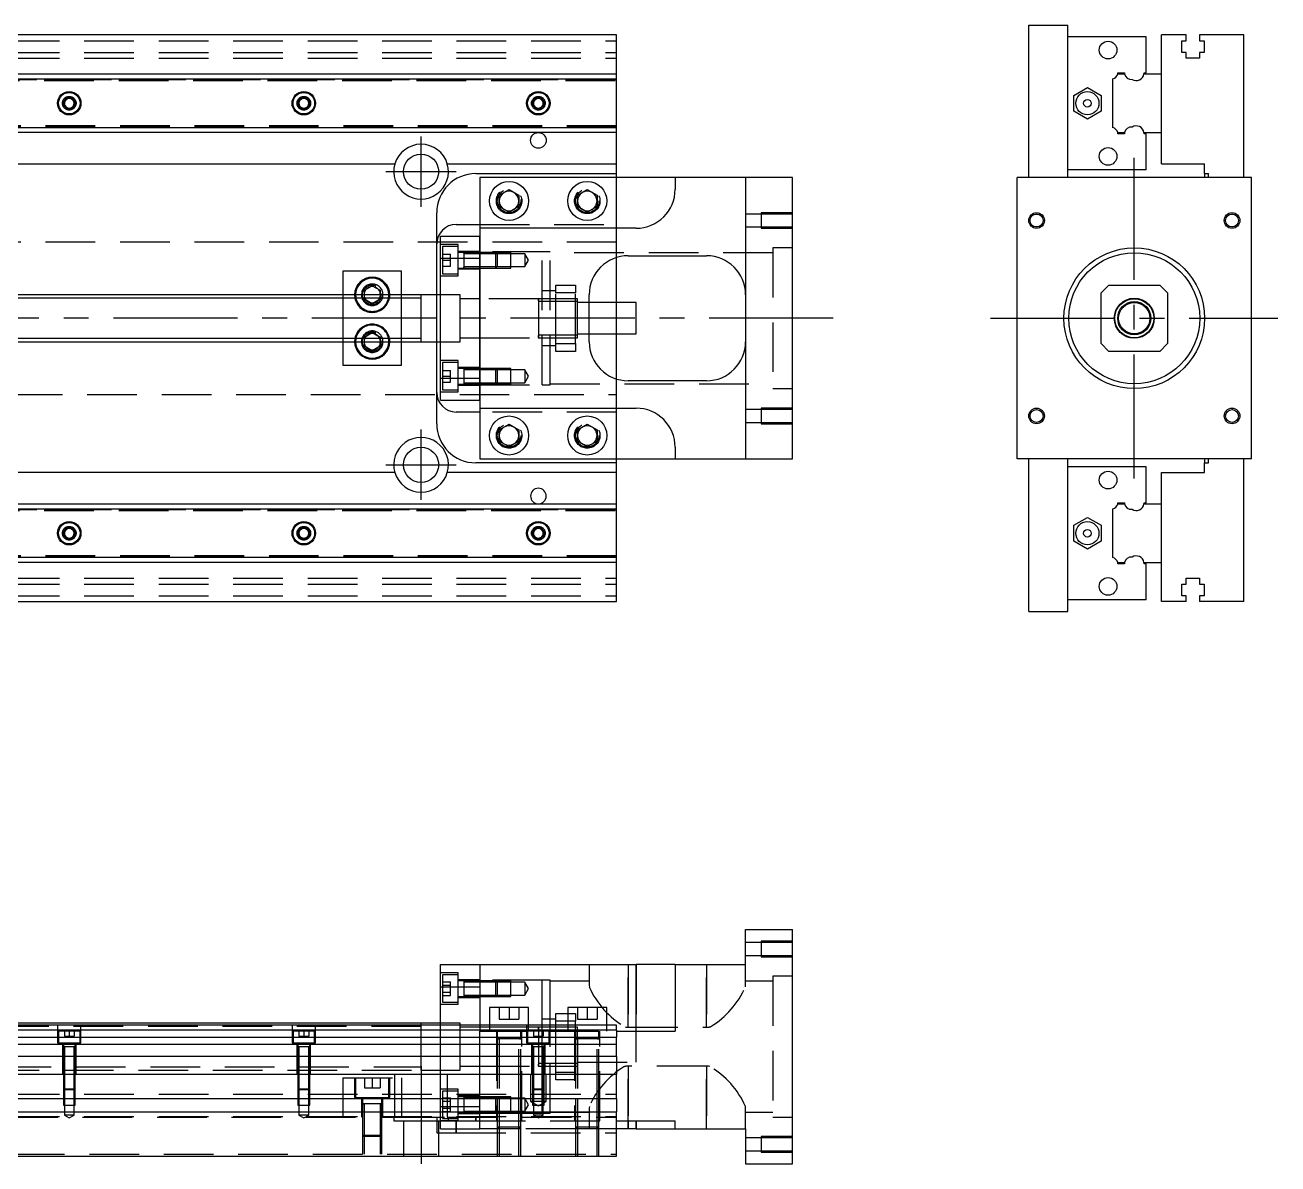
# Model space of a CAD drawing. Extents: x -12 to 629, y -256 to 77.
# Drawn here: x 308.7 to 629.2, y -216.3 to 75 of the extents above; entities that cross this region are included whole.
import ezdxf

# ---------------------------------------------------------------- set-up
doc = ezdxf.new("R2010")
doc.units = 0
doc.linetypes.add('CENTER', pattern=[50.8, 31.75, -6.35, 6.35, -6.35])
doc.linetypes.add('DASHED', pattern=[19.05, 12.7, -6.35])
doc.layers.get('0').update_dxf_attribs({"linetype": 'CONTINUOUS'})
doc.layers.add('CENTER', color=1, linetype='CENTER')

msp = doc.modelspace()

# ---------------------------------------------------------------- linework, layer by layer
at = {"color": 7, "linetype": 'CONTINUOUS'}
for p, q in [((565.44, 75), (575.44, 75)), ((565.44, 36), (565.44, 75)), ((575.44, 36), (575.44, 75)), ((460, 72.5), (280, 72.5)), ((460, 62.5), (460, 72.5)), ((595.44, 72), (575.44, 72)), ((595.44, 62.8), (595.44, 72)), ((599.44, 62.5), (599.44, 72.5)), ((605.74, 72.5), (599.44, 72.5)), ((604.59, 71), (605.74, 71)), ((604.59, 68), (604.59, 71)), ((605.74, 71), (605.74, 72.5)), ((609.14, 72.5), (609.14, 71)), ((620.44, 72.5), (609.14, 72.5)), ((609.14, 71), (610.29, 71)), ((610.29, 71), (610.29, 68)), ((620.44, 36), (620.44, 72.5)), ((605.74, 68), (604.59, 68)), ((605.74, 66.5), (605.74, 68)), ((609.14, 68), (609.14, 66.5)), ((610.29, 68), (609.14, 68)), ((609.14, 66.5), (605.74, 66.5)), ((280, 62.5), (460, 62.5)), ((280, 61.25), (460, 61.25)), ((460, 61.25), (460, 62.5)), ((460, 48.75), (460, 61.25)), ((586.94, 48.75), (586.94, 61.25)), ((588.19, 62.5), (589.96, 62.5)), ((588.23, 62.8), (589.94, 62.8)), ((594.91, 62.5), (599.44, 62.5)), ((594.94, 62.8), (595.44, 62.8)), ((599.44, 47.5), (599.44, 62.5)), ((599.44, 47.5), (599.44, 62.5)), ((576.94, 57.02), (580.44, 59.04)), ((580.44, 59.04), (583.94, 57.02)), ((318.75, 55.72), (320, 56.44)), ((318.75, 54.28), (318.75, 55.72)), ((320, 56.44), (321.25, 55.72)), ((321.25, 55.72), (321.25, 54.28)), ((378.75, 55.72), (380, 56.44)), ((378.75, 54.28), (378.75, 55.72)), ((380, 56.44), (381.25, 55.72)), ((381.25, 55.72), (381.25, 54.28)), ((438.75, 55.72), (440, 56.44)), ((438.75, 54.28), (438.75, 55.72)), ((440, 56.44), (441.25, 55.72)), ((441.25, 55.72), (441.25, 54.28)), ((576.94, 52.98), (576.94, 57.02)), ((583.94, 57.02), (583.94, 52.98)), ((320, 53.56), (318.75, 54.28)), ((321.25, 54.28), (320, 53.56)), ((380, 53.56), (378.75, 54.28)), ((381.25, 54.28), (380, 53.56)), ((440, 53.56), (438.75, 54.28)), ((441.25, 54.28), (440, 53.56)), ((580.44, 50.96), (576.94, 52.98)), ((583.94, 52.98), (580.44, 50.96)), ((460, 48.75), (280, 48.75)), ((460, 47.5), (460, 48.75)), ((460, 47.5), (280, 47.5)), ((460, 39.5), (460, 47.5)), ((588.19, 47.5), (589.96, 47.5)), ((589.94, 47.2), (588.23, 47.2)), ((594.91, 47.5), (599.44, 47.5)), ((595.44, 47.2), (594.94, 47.2)), ((595.44, 38), (595.44, 47.2)), ((599.44, 39.5), (599.44, 47.5)), ((296.71, 39.5), (403.29, 39.5)), ((416.71, 39.5), (460, 39.5)), ((460, 37), (460, 39.5)), ((599.44, 39.5), (610.44, 39.5)), ((610.44, 37), (610.44, 39.5)), ((424, 37), (460, 37)), ((425, 36), (425, 23)), ((475, 36), (425, 36)), ((460, 36), (460, 37)), ((475, 36), (475, 33)), ((493, 36), (475, 36)), ((493, 36), (493, -36)), ((505, 36), (493, 36)), ((505, -36), (505, 36)), ((562.44, -36), (562.44, 36)), ((622.44, 36), (562.44, 36)), ((595.44, 38), (575.44, 38)), ((610.44, 37), (611.44, 37)), ((610.44, 37), (610.44, 36)), ((611.44, 36), (611.44, 37)), ((622.44, -36), (622.44, 36)), ((430, 31.44), (432.5, 32.89)), ((432.5, 32.89), (435, 31.44)), ((450, 31.44), (452.5, 32.89)), ((452.5, 32.89), (455, 31.44)), ((430, 28.56), (430, 31.44)), ((435, 31.44), (435, 28.56)), ((450, 28.56), (450, 31.44)), ((455, 31.44), (455, 28.56)), ((414, 6), (414, 27)), ((432.5, 27.11), (430, 28.56)), ((435, 28.56), (432.5, 27.11)), ((452.5, 27.11), (450, 28.56)), ((455, 28.56), (452.5, 27.11)), ((419, 24), (425, 24)), ((425, 23), (425, 15.33)), ((465, 23), (425, 23)), ((415, 15.33), (415, 21)), ((415, 21), (425, 21)), ((415, 15.33), (425, 15.33)), ((415, -15.33), (415, 15.33)), ((425, -15.33), (425, 15.33)), ((425, 15.33), (425, -15.33)), ((460, 4), (460, 15.54)), ((463, 16), (483, 16)), ((390, 12), (390, 6)), ((405, 12), (390, 12)), ((405, 6), (405, 12)), ((395.5, 7.15), (397.5, 8.31)), ((395.5, 6), (395.5, 7.15)), ((397.5, 8.31), (399.5, 7.15)), ((399.5, 7.15), (399.5, 6)), ((585.94, 8.5), (583.94, 6.5)), ((583.94, -6.5), (583.94, 6.5)), ((585.94, 8.5), (598.94, 8.5)), ((600.94, 6.5), (598.94, 8.5)), ((600.94, 6.5), (600.94, -6.5)), ((410, 6), (280, 6)), ((410, 6), (409.99, 6)), ((410, -6), (410, 6)), ((410, 6), (410, 6)), ((415, 6), (410, 6)), ((453, -6), (453, 6)), ((465, 4), (453, 4)), ((465, 0), (465, 4)), ((465, -4), (465, 0)), ((280, -6), (410, -6)), ((390, -6), (390, -12)), ((395.5, -7.15), (395.5, -6)), ((399.5, -6), (399.5, -7.15)), ((405, -12), (405, -6)), ((409.99, -6), (410, -6)), ((410, -6), (410, -6)), ((410, -6), (415, -6)), ((414, -27), (414, -6)), ((453, -4), (465, -4)), ((460, -15.54), (460, -4)), ((397.5, -8.31), (395.5, -7.15)), ((399.5, -7.15), (397.5, -8.31)), ((583.94, -6.5), (585.94, -8.5)), ((598.94, -8.5), (585.94, -8.5)), ((598.94, -8.5), (600.94, -6.5)), ((390, -12), (405, -12)), ((415, -15.33), (425, -15.33)), ((415, -21), (415, -15.33)), ((425, -15.33), (425, -23)), ((483, -16), (463, -16)), ((415, -21), (425, -21)), ((425, -24), (419, -24)), ((425, -23), (465, -23)), ((425, -23), (425, -36)), ((430, -28.56), (432.5, -27.11)), ((430, -31.44), (430, -28.56)), ((432.5, -27.11), (435, -28.56)), ((435, -28.56), (435, -31.44)), ((450, -28.56), (452.5, -27.11)), ((450, -31.44), (450, -28.56)), ((452.5, -27.11), (455, -28.56)), ((455, -28.56), (455, -31.44)), ((432.5, -32.89), (430, -31.44)), ((435, -31.44), (432.5, -32.89)), ((452.5, -32.89), (450, -31.44)), ((455, -31.44), (452.5, -32.89)), ((475, -33), (475, -36)), ((460, -37), (424, -37)), ((425, -36), (475, -36)), ((460, -37), (460, -36)), ((460, -39.5), (460, -37)), ((475, -36), (493, -36)), ((493, -36), (505, -36)), ((622.44, -36), (562.44, -36)), ((565.44, -75), (565.44, -36)), ((575.44, -75), (575.44, -36)), ((595.44, -38), (575.44, -38)), ((595.44, -47.2), (595.44, -38)), ((610.44, -36), (610.44, -37)), ((610.44, -39.5), (610.44, -37)), ((610.44, -37), (611.44, -37)), ((611.44, -37), (611.44, -36)), ((620.44, -72.5), (620.44, -36)), ((403.29, -39.5), (296.71, -39.5)), ((460, -39.5), (416.71, -39.5)), ((460, -47.5), (460, -39.5)), ((599.44, -47.5), (599.44, -39.5)), ((599.44, -39.5), (610.44, -39.5)), ((280, -47.5), (460, -47.5)), ((460, -48.75), (460, -47.5)), ((588.19, -47.5), (589.96, -47.5)), ((588.23, -47.2), (589.94, -47.2)), ((594.91, -47.5), (599.44, -47.5)), ((594.94, -47.2), (595.44, -47.2)), ((599.44, -62.5), (599.44, -47.5)), ((599.44, -62.5), (599.44, -47.5)), ((280, -48.75), (460, -48.75)), ((460, -61.25), (460, -48.75)), ((576.94, -52.98), (580.44, -50.96)), ((580.44, -50.96), (583.94, -52.98)), ((586.94, -61.25), (586.94, -48.75)), ((318.75, -54.28), (320, -53.56)), ((318.75, -55.72), (318.75, -54.28)), ((320, -53.56), (321.25, -54.28)), ((321.25, -54.28), (321.25, -55.72)), ((378.75, -54.28), (380, -53.56)), ((378.75, -55.72), (378.75, -54.28)), ((380, -53.56), (381.25, -54.28)), ((381.25, -54.28), (381.25, -55.72)), ((438.75, -54.28), (440, -53.56)), ((438.75, -55.72), (438.75, -54.28)), ((440, -53.56), (441.25, -54.28)), ((441.25, -54.28), (441.25, -55.72)), ((576.94, -57.02), (576.94, -52.98)), ((583.94, -52.98), (583.94, -57.02)), ((320, -56.44), (318.75, -55.72)), ((321.25, -55.72), (320, -56.44)), ((380, -56.44), (378.75, -55.72)), ((381.25, -55.72), (380, -56.44)), ((440, -56.44), (438.75, -55.72)), ((441.25, -55.72), (440, -56.44)), ((580.44, -59.04), (576.94, -57.02)), ((583.94, -57.02), (580.44, -59.04)), ((460, -61.25), (280, -61.25)), ((460, -62.5), (280, -62.5)), ((460, -62.5), (460, -61.25)), ((460, -72.5), (460, -62.5)), ((588.19, -62.5), (589.96, -62.5)), ((589.94, -62.8), (588.23, -62.8)), ((594.91, -62.5), (599.44, -62.5)), ((595.44, -62.8), (594.94, -62.8)), ((595.44, -72), (595.44, -62.8)), ((599.44, -72.5), (599.44, -62.5)), ((605.74, -66.5), (609.14, -66.5)), ((605.74, -68), (605.74, -66.5)), ((609.14, -66.5), (609.14, -68)), ((604.59, -68), (605.74, -68)), ((604.59, -71), (604.59, -68)), ((609.14, -68), (610.29, -68)), ((610.29, -68), (610.29, -71)), ((280, -72.5), (460, -72.5)), ((595.44, -72), (575.44, -72)), ((605.74, -72.5), (599.44, -72.5)), ((605.74, -71), (604.59, -71)), ((605.74, -72.5), (605.74, -71)), ((609.14, -71), (609.14, -72.5)), ((610.29, -71), (609.14, -71)), ((620.44, -72.5), (609.14, -72.5)), ((565.44, -75), (575.44, -75)), ((493, -165.35), (493, -156.35)), ((493, -156.35), (505, -156.35)), ((505, -216.35), (505, -156.35)), ((415, -171.02), (415, -165.35)), ((415, -165.35), (425, -165.35)), ((425, -165.35), (465, -165.35)), ((425, -165.35), (425, -180.85)), ((465, -182.35), (465, -165.35)), ((475, -165.35), (465, -165.35)), ((475, -165.35), (475, -182.35)), ((475, -165.35), (493, -165.35)), ((415, -180.85), (415, -171.02)), ((415, -171.02), (425, -171.02)), ((437.5, -176.35), (427.5, -176.35)), ((427.5, -176.35), (427.5, -180.85)), ((437.5, -180.85), (437.5, -176.35)), ((457.5, -176.35), (447.5, -176.35)), ((447.5, -176.35), (447.5, -180.85)), ((457.5, -180.85), (457.5, -176.35)), ((410, -180.35), (275.5, -180.35)), ((460, -180.85), (275.5, -180.85)), ((460, -182.1), (275.5, -182.1)), ((410, -180.35), (409.99, -180.35)), ((410, -180.85), (410, -180.35)), ((410, -180.35), (410, -180.35)), ((415, -180.35), (410, -180.35)), ((441, -182.1), (440, -182.1)), ((444.5, -182.1), (441, -182.1)), ((447.5, -182.1), (444.5, -182.1)), ((449.5, -182.1), (447.5, -182.1)), ((450, -182.1), (449.5, -182.1)), ((460, -182.1), (460, -180.85)), ((460, -182.1), (460, -183.88)), ((460, -182.35), (475, -182.35)), ((275.5, -183.88), (460, -183.88)), ((460, -185.77), (275.5, -185.77)), ((460, -185.77), (460, -183.88)), ((460, -188.83), (460, -185.77)), ((460, -188.83), (275.5, -188.83)), ((460, -188.83), (460, -193.35)), ((0, -193.35), (460, -193.35)), ((460, -199.65), (460, -193.35)), ((0, -199.65), (460, -199.65)), ((460, -199.65), (460, -203.05)), ((0, -203.05), (460, -203.05)), ((460, -214.35), (460, -203.05)), ((460, -205.35), (475, -205.35)), ((465, -207.35), (460, -207.35)), ((465, -207.35), (465, -205.35)), ((465, -207.35), (475, -207.35)), ((475, -207.35), (475, -205.35)), ((475, -207.35), (493, -207.35)), ((493, -207.35), (493, -216.35)), ((0, -214.35), (460, -214.35)), ((493, -216.35), (505, -216.35))]:
    msp.add_line(p, q, dxfattribs=at)
at = {"color": 3, "linetype": 'DASHED'}
for p, q in [((0, 71), (460, 71)), ((0, 68), (460, 68)), ((0, 66.5), (460, 66.5)), ((275.5, 61.1), (460, 61.1)), ((280, 61.11), (460, 61.11)), ((275.5, 60.8), (460, 60.8)), ((321.48, 55.26), (321.5, 55)), ((378.5, 55), (378.52, 55.25)), ((438.5, 55), (438.52, 55.25)), ((460, 49.2), (275.5, 49.2)), ((460, 48.9), (275.5, 48.9)), ((460, 48.89), (280, 48.89)), ((460, 24), (460, 36)), ((435.48, 30.36), (435.5, 30)), ((449.5, 30), (449.52, 30.35)), ((497, 26.65), (493, 26.65)), ((497, 27), (497, 23)), ((505, 27), (497, 27)), ((505, 26.65), (497, 26.65)), ((425, 24), (460, 24)), ((460, 23), (460, 24)), ((460, 15.54), (460, 23)), ((493, 23.35), (497, 23.35)), ((497, 23.35), (505, 23.35)), ((497, 23), (505, 23)), ((460, 19.5), (76.97, 19.5)), ((425, 15.33), (425, 21)), ((419.5, 18.85), (415, 18.85)), ((415.5, 18.35), (415.5, 11.35)), ((419.5, 18.35), (415.5, 18.35)), ((415.5, 16.35), (417.5, 16.35)), ((417.5, 14.85), (417.5, 16.35)), ((419.5, 10.85), (419.5, 18.85)), ((425, 17.1), (419.5, 17.1)), ((420.9, 16.85), (419.5, 16.85)), ((420.9, 16.85), (420.89, 16.85)), ((420.9, 16.85), (420.9, 16.63)), ((420.9, 16.63), (420.9, 16.85)), ((425, 16.85), (420.9, 16.85)), ((420.9, 16.85), (420.9, 16.85)), ((420.9, 16.63), (420.9, 13.07)), ((425, 16.5), (420.9, 16.5)), ((441, 17), (425, 17)), ((429.15, 16.85), (425, 16.85)), ((429.15, 16.85), (425, 16.85)), ((429.5, 16.5), (425, 16.5)), ((429.15, 12.85), (429.15, 16.85)), ((433, 16.85), (429.15, 16.85)), ((429.5, 16.5), (429.15, 16.85)), ((429.5, 16.5), (429.5, 13.2)), ((433, 16.5), (429.5, 16.5)), ((433, 12.85), (433, 16.85)), ((436.5, 16.5), (433, 16.5)), ((436.5, 16.5), (436.5, 13.2)), ((437.45, 14.85), (436.5, 16.5)), ((441, -17), (441, 17)), ((443, 17), (441, 17)), ((443, -17), (443, 17)), ((500, 16.75), (443, 16.75)), ((500, 18), (500, -18)), ((505, 18), (500, 18)), ((415.5, 14.85), (417.5, 14.85)), ((415.5, 13.35), (417.5, 13.35)), ((417.5, 13.35), (417.5, 14.85)), ((419.5, 12.85), (420.9, 12.85)), ((420.89, 12.85), (420.9, 12.85)), ((420.9, 13.2), (425, 13.2)), ((420.9, 13.07), (420.9, 12.85)), ((420.9, 12.85), (420.9, 13.07)), ((420.9, 12.85), (425, 12.85)), ((420.9, 12.85), (420.9, 12.85)), ((425, 13.2), (429.5, 13.2)), ((425, 12.85), (429.15, 12.85)), ((425, 12.85), (429.15, 12.85)), ((429.15, 12.85), (429.5, 13.2)), ((429.15, 12.85), (433, 12.85)), ((429.5, 13.2), (433, 13.2)), ((433, 13.2), (436.5, 13.2)), ((436.5, 13.2), (437.45, 14.85)), ((460, 15.54), (460, 15.54)), ((415, 10.85), (419.5, 10.85)), ((415.5, 11.35), (419.5, 11.35)), ((419.5, 12.6), (425, 12.6)), ((444.5, 7), (441, 7)), ((444.5, 8.5), (449.5, 8.5)), ((444.5, 6.5), (444.5, 8.5)), ((449.5, 6.5), (444.5, 6.5)), ((444.5, -6.5), (444.5, 6.5)), ((449.5, 8.5), (449.5, 6.5)), ((449.5, -6.5), (449.5, 6.5)), ((390, 6), (390, 5.12)), ((390, 5.12), (390, -5.12)), ((395.5, 5.12), (395.5, 6)), ((395.5, 4.85), (395.5, 5.12)), ((397.5, 3.69), (395.5, 4.85)), ((399.5, 4.85), (397.5, 3.69)), ((399.5, 6), (399.5, 5.12)), ((399.5, 5.12), (399.5, 4.85)), ((399.98, 6.29), (400, 6)), ((405, 5.12), (405, 6)), ((405, -5.12), (405, 5.12)), ((414, -6), (414, 6)), ((420, 6), (415, 6)), ((420, 0), (420, 6)), ((425, 5), (420, 5)), ((440, 5), (425, 5)), ((449.5, 5), (439.99, 5)), ((440, 4.44), (440, 5)), ((440, 5), (440, 4.44)), ((440, 4.44), (440, -4.44)), ((449.5, 4.25), (440, 4.25)), ((450, 5), (449.5, 5)), ((450, 4.25), (449.5, 4.25)), ((450, 0), (450, 5)), ((453, 4), (450, 4)), ((460, -4), (460, 4)), ((420, -6), (420, 0)), ((450, -5), (450, 0)), ((390, -5.12), (390, -6)), ((395.5, -4.85), (397.5, -3.69)), ((395.5, -5.12), (395.5, -4.85)), ((395.5, -6), (395.5, -5.12)), ((397.5, -3.69), (399.5, -4.85)), ((399.5, -4.85), (399.5, -5.12)), ((399.5, -5.12), (399.5, -6)), ((399.98, -5.71), (400, -6)), ((405, -6), (405, -5.12)), ((410, -6), (410, -6)), ((415, -6), (420, -6)), ((420, -5), (425, -5)), ((425, -5), (440, -5)), ((439.99, -5), (449.5, -5)), ((440, -4.25), (449.5, -4.25)), ((440, -5), (440, -4.44)), ((440, -4.44), (440, -5)), ((440, -5), (440, -5)), ((449.5, -4.25), (450, -4.25)), ((449.5, -5), (450, -5)), ((450, -4), (453, -4)), ((441, -7), (444.5, -7)), ((444.5, -6.5), (449.5, -6.5)), ((444.5, -8.5), (444.5, -6.5)), ((449.5, -8.5), (444.5, -8.5)), ((449.5, -6.5), (449.5, -8.5)), ((419.5, -10.85), (415, -10.85)), ((415.5, -11.35), (415.5, -18.35)), ((419.5, -11.35), (415.5, -11.35)), ((419.5, -18.85), (419.5, -10.85)), ((425, -12.6), (419.5, -12.6)), ((415.5, -13.35), (417.5, -13.35)), ((415.5, -14.85), (417.5, -14.85)), ((417.5, -14.85), (417.5, -13.35)), ((417.5, -16.35), (417.5, -14.85)), ((420.9, -12.85), (419.5, -12.85)), ((420.9, -12.85), (420.89, -12.85)), ((420.9, -12.85), (420.9, -13.07)), ((420.9, -12.85), (420.9, -12.85)), ((425, -12.85), (420.9, -12.85)), ((420.9, -13.07), (420.9, -16.63)), ((425, -13.2), (420.9, -13.2)), ((429.15, -12.85), (425, -12.85)), ((429.15, -12.85), (425, -12.85)), ((429.5, -13.2), (425, -13.2)), ((425, -21), (425, -15.33)), ((429.15, -16.85), (429.15, -12.85)), ((433, -12.85), (429.15, -12.85)), ((429.5, -13.2), (429.15, -12.85)), ((429.5, -13.2), (429.5, -16.5)), ((433, -13.2), (429.5, -13.2)), ((433, -16.85), (433, -12.85)), ((436.5, -13.2), (433, -13.2)), ((436.5, -13.2), (436.5, -16.5)), ((437.45, -14.85), (436.5, -13.2)), ((436.5, -16.5), (437.45, -14.85)), ((460, -23), (460, -15.54)), ((460, -15.54), (460, -15.54)), ((415, -18.85), (419.5, -18.85)), ((415.5, -16.35), (417.5, -16.35)), ((415.5, -18.35), (419.5, -18.35)), ((419.5, -16.85), (420.9, -16.85)), ((419.5, -17.1), (425, -17.1)), ((420.89, -16.85), (420.9, -16.85)), ((420.9, -16.5), (425, -16.5)), ((420.9, -16.63), (420.9, -16.85)), ((420.9, -16.85), (420.9, -16.85)), ((420.9, -16.85), (425, -16.85)), ((425, -16.5), (429.5, -16.5)), ((425, -16.85), (429.15, -16.85)), ((425, -16.85), (429.15, -16.85)), ((425, -17), (441, -17)), ((429.15, -16.85), (429.5, -16.5)), ((429.15, -16.85), (433, -16.85)), ((429.5, -16.5), (433, -16.5)), ((433, -16.5), (436.5, -16.5)), ((441, -17), (443, -17)), ((443, -16.75), (500, -16.75)), ((500, -18), (505, -18)), ((76.97, -19.5), (460, -19.5)), ((460, -24), (425, -24)), ((460, -24), (460, -23)), ((460, -36), (460, -24)), ((497, -23.35), (493, -23.35)), ((497, -23), (497, -27)), ((505, -23), (497, -23)), ((505, -23.35), (497, -23.35)), ((493, -26.65), (497, -26.65)), ((497, -26.65), (505, -26.65)), ((497, -27), (505, -27)), ((429.5, -30), (429.52, -29.65)), ((449.5, -30), (449.52, -29.65)), ((275.5, -48.9), (460, -48.9)), ((275.5, -49.2), (460, -49.2)), ((280, -48.89), (460, -48.89)), ((321.48, -54.74), (321.5, -55)), ((378.5, -55), (378.52, -54.75)), ((441.48, -54.74), (441.5, -55)), ((460, -60.8), (275.5, -60.8)), ((460, -61.1), (275.5, -61.1)), ((460, -61.11), (280, -61.11)), ((0, -66.5), (460, -66.5)), ((0, -68), (460, -68)), ((0, -71), (460, -71)), ((497, -159.7), (493, -159.7)), ((497, -159.35), (497, -163.35)), ((505, -159.35), (497, -159.35)), ((505, -159.7), (497, -159.7)), ((493, -163), (497, -163)), ((497, -163), (505, -163)), ((497, -163.35), (505, -163.35)), ((453, -165.35), (453, -170.71)), ((463, -181.39), (463, -165.35)), ((463, -165.35), (463, -181.39)), ((465, -165.35), (465, -182.35)), ((483, -165.35), (483, -181.39)), ((483, -181.39), (483, -165.35)), ((493, -170.71), (493, -165.35)), ((419.5, -167.5), (415, -167.5)), ((415.5, -168), (415.5, -171.5)), ((419.5, -168), (415.5, -168)), ((415.5, -169.77), (417.5, -169.77)), ((417.5, -170.63), (417.5, -169.77)), ((419.5, -175.5), (419.5, -167.5)), ((425, -169.25), (419.5, -169.25)), ((420.9, -169.5), (419.5, -169.5)), ((420.9, -169.5), (420.89, -169.5)), ((420.9, -169.5), (420.9, -170.09)), ((420.9, -169.5), (420.9, -169.72)), ((425, -169.5), (420.9, -169.5)), ((420.9, -169.5), (420.9, -169.5)), ((420.9, -169.72), (420.9, -170.09)), ((425, -169.85), (420.9, -169.85)), ((441, -169.35), (425, -169.35)), ((429.15, -169.5), (425, -169.5)), ((429.15, -169.5), (425, -169.5)), ((429.5, -169.85), (425, -169.85)), ((429.15, -171.5), (429.15, -169.5)), ((433, -169.5), (429.15, -169.5)), ((429.5, -169.85), (429.15, -169.5)), ((429.5, -169.85), (429.5, -171.5)), ((433, -169.85), (429.5, -169.85)), ((433, -173.5), (433, -169.5)), ((436.5, -169.85), (433, -169.85)), ((436.5, -169.85), (436.5, -173.15)), ((437.45, -171.5), (436.5, -169.85)), ((441, -180.85), (441, -169.35)), ((443, -169.35), (441, -169.35)), ((443, -180.85), (443, -169.35)), ((453, -169.6), (443, -169.6)), ((500, -169.6), (493, -169.6)), ((500, -168.35), (500, -204.35)), ((505, -168.35), (500, -168.35)), ((415.5, -170.63), (417.5, -170.63)), ((415.5, -171.5), (415.5, -175)), ((415.5, -172.37), (417.5, -172.37)), ((417.5, -172.37), (417.5, -170.63)), ((417.5, -173.23), (417.5, -172.37)), ((420.9, -170.09), (420.9, -171.5)), ((420.9, -171.36), (420.9, -171.64)), ((420.9, -171.5), (420.9, -172.92)), ((420.9, -172.92), (420.9, -173.5)), ((420.9, -172.92), (420.9, -173.28)), ((429.15, -173.5), (429.15, -171.5)), ((429.5, -171.5), (429.5, -173.15)), ((436.5, -173.15), (437.45, -171.5)), ((453, -170.71), (453.04, -171.06)), ((492.96, -171.08), (493, -170.71)), ((415, -175.5), (419.5, -175.5)), ((415.5, -173.23), (417.5, -173.23)), ((415.5, -175), (419.5, -175)), ((419.5, -173.5), (420.9, -173.5)), ((419.5, -173.75), (425, -173.75)), ((420.89, -173.5), (420.9, -173.5)), ((420.9, -173.15), (425, -173.15)), ((420.9, -173.28), (420.9, -173.5)), ((420.9, -173.5), (425, -173.5)), ((420.9, -173.5), (420.9, -173.5)), ((425, -173.15), (429.5, -173.15)), ((425, -173.5), (429.15, -173.5)), ((425, -173.5), (429.15, -173.5)), ((429.15, -173.5), (429.5, -173.15)), ((429.15, -173.5), (433, -173.5)), ((429.5, -173.15), (433, -173.15)), ((433, -173.15), (436.5, -173.15)), ((430, -176.35), (430, -179.35)), ((430, -179.35), (432.5, -179.35)), ((432.5, -176.35), (432.5, -179.35)), ((432.5, -179.35), (435, -179.35)), ((435, -176.35), (435, -179.35)), ((444.5, -179.35), (441, -179.35)), ((444.5, -177.85), (447.5, -177.85)), ((444.5, -179.85), (444.5, -177.85)), ((447.5, -177.85), (449.5, -177.85)), ((449.5, -177.85), (449.5, -179.85)), ((450, -176.35), (450, -179.35)), ((450, -179.35), (452.5, -179.35)), ((452.5, -176.35), (452.5, -179.35)), ((452.5, -179.35), (455, -179.35)), ((455, -176.35), (455, -179.35)), ((410, -181.22), (55, -181.22)), ((317, -180.85), (317, -185.35)), ((322.75, -182.35), (317.25, -182.35)), ((317.25, -182.35), (317.25, -185.35)), ((318.75, -182.35), (318.75, -183.65)), ((320, -182.35), (320, -183.65)), ((321.25, -182.35), (321.25, -183.65)), ((322.75, -185.35), (322.75, -182.35)), ((323, -185.35), (323, -180.85)), ((377, -180.85), (377, -185.35)), ((382.75, -182.35), (377.25, -182.35)), ((377.25, -182.35), (377.25, -185.35)), ((378.75, -182.35), (378.75, -183.65)), ((380, -182.35), (380, -183.65)), ((381.25, -182.35), (381.25, -183.65)), ((382.75, -185.35), (382.75, -182.35)), ((383, -185.35), (383, -180.85)), ((410, -180.85), (410, -180.35)), ((410, -186.15), (410, -180.85)), ((420, -180.35), (415, -180.35)), ((415, -193.35), (415, -180.85)), ((420, -180.85), (420, -180.35)), ((420, -186.35), (420, -180.85)), ((425, -181.35), (420, -181.35)), ((425, -180.85), (425, -182.35)), ((427.5, -181.35), (425, -181.35)), ((425, -193.35), (425, -182.35)), ((425, -182.35), (437.25, -182.35)), ((427.5, -180.85), (427.5, -182.35)), ((437.5, -181.35), (427.5, -181.35)), ((429.25, -182.35), (429.25, -205.35)), ((429.5, -182.35), (429.5, -184.35)), ((435.5, -184.35), (435.5, -182.35)), ((435.75, -205.35), (435.75, -182.35)), ((437, -180.85), (437, -185.35)), ((442.75, -182.35), (437.25, -182.35)), ((437.25, -182.35), (437.25, -185.35)), ((437.5, -182.35), (437.5, -180.85)), ((440, -181.35), (437.5, -181.35)), ((438.75, -182.35), (438.75, -183.65)), ((440, -181.35), (439.99, -181.35)), ((440, -181.35), (440, -181.91)), ((440, -181.91), (440, -181.35)), ((440, -181.35), (440, -181.35)), ((440, -181.35), (440, -181.35)), ((441, -181.35), (440, -181.35)), ((440, -181.91), (440, -182.25)), ((440, -182.35), (440, -183.65)), ((441, -182.35), (441, -180.85)), ((444.5, -181.35), (441, -181.35)), ((441, -185.35), (441, -182.35)), ((441.25, -182.35), (441.25, -183.65)), ((442.75, -182.35), (460, -182.35)), ((442.75, -185.35), (442.75, -182.35)), ((443, -185.35), (443, -180.85)), ((447.5, -179.85), (444.5, -179.85)), ((444.5, -180.85), (444.5, -179.85)), ((444.5, -182.35), (444.5, -180.85)), ((447.5, -181.35), (444.5, -181.35)), ((444.5, -192.85), (444.5, -182.35)), ((449.5, -179.85), (447.5, -179.85)), ((447.5, -180.85), (447.5, -182.35)), ((449.5, -181.35), (447.5, -181.35)), ((449.25, -182.35), (449.25, -205.35)), ((449.5, -180.85), (449.5, -179.85)), ((449.5, -182.35), (449.5, -180.85)), ((450, -181.35), (449.5, -181.35)), ((449.5, -182.35), (449.5, -184.35)), ((450, -182.35), (450, -181.35)), ((450, -184.35), (450, -182.35)), ((455.5, -184.35), (455.5, -182.35)), ((455.75, -205.35), (455.75, -182.35)), ((457.5, -182.35), (457.5, -180.85)), ((462.17, -181.28), (462.44, -181.34)), ((462.44, -181.34), (462.72, -181.38)), ((462.72, -181.38), (463, -181.39)), ((463, -181.39), (483, -181.39)), ((465, -190.35), (465, -182.35)), ((317, -185.35), (323, -185.35)), ((318.25, -185.35), (318.25, -193.35)), ((318.5, -185.35), (318.5, -186.35)), ((318.75, -183.65), (320, -183.65)), ((320, -183.65), (321.25, -183.65)), ((321.5, -186.35), (321.5, -185.35)), ((321.75, -193.35), (321.75, -185.35)), ((377, -185.35), (383, -185.35)), ((378.25, -185.35), (378.25, -193.35)), ((378.5, -185.35), (378.5, -186.35)), ((378.75, -183.65), (380, -183.65)), ((380, -183.65), (381.25, -183.65)), ((381.5, -186.35), (381.5, -185.35)), ((381.75, -193.35), (381.75, -185.35)), ((429.5, -184.34), (429.5, -184.35)), ((429.5, -184.35), (429.85, -184.35)), ((429.85, -184.35), (429.5, -184.35)), ((429.5, -184.35), (429.5, -184.35)), ((429.5, -184.35), (429.5, -199.65)), ((435.15, -184.35), (429.85, -184.35)), ((430, -184.35), (430, -199.65)), ((435, -199.65), (435, -184.35)), ((435.15, -184.35), (435.5, -184.35)), ((435.5, -184.35), (435.15, -184.35)), ((435.5, -184.35), (435.5, -184.34)), ((435.5, -184.35), (435.5, -184.35)), ((435.5, -199.65), (435.5, -184.35)), ((437, -185.35), (443, -185.35)), ((438.25, -185.35), (438.25, -193.35)), ((438.5, -185.35), (438.5, -186.35)), ((438.75, -183.65), (440, -183.65)), ((440, -183.65), (441.25, -183.65)), ((440, -183.75), (440, -185.35)), ((440, -185.35), (440, -186.15)), ((441, -186.35), (441, -185.35)), ((441.5, -186.35), (441.5, -185.35)), ((441.75, -193.35), (441.75, -185.35)), ((443, -186.35), (443, -185.35)), ((449.5, -184.34), (449.5, -184.35)), ((449.5, -184.35), (449.85, -184.35)), ((449.85, -184.35), (449.5, -184.35)), ((449.5, -184.35), (449.5, -199.65)), ((449.5, -184.35), (449.5, -184.35)), ((455.15, -184.35), (449.85, -184.35)), ((450, -184.35), (450, -199.65)), ((455, -199.65), (455, -184.35)), ((455.15, -184.35), (455.5, -184.35)), ((455.5, -184.35), (455.15, -184.35)), ((455.5, -184.35), (455.5, -184.34)), ((455.5, -199.65), (455.5, -184.35)), ((455.5, -184.35), (455.5, -184.35)), ((318.5, -186.34), (318.5, -186.35)), ((318.62, -186.35), (318.5, -186.35)), ((318.5, -186.35), (318.5, -193.35)), ((318.5, -186.35), (318.5, -186.35)), ((321.25, -186.35), (318.62, -186.35)), ((318.75, -186.35), (318.75, -193.35)), ((321.25, -193.35), (321.25, -186.35)), ((321.5, -186.35), (321.5, -186.34)), ((321.5, -193.35), (321.5, -186.35)), ((321.5, -186.35), (321.5, -186.35)), ((378.5, -186.34), (378.5, -186.35)), ((378.62, -186.35), (378.5, -186.35)), ((378.5, -186.35), (378.5, -193.35)), ((378.5, -186.35), (378.5, -186.35)), ((381.25, -186.35), (378.62, -186.35)), ((378.75, -186.35), (378.75, -193.35)), ((381.25, -193.35), (381.25, -186.35)), ((381.5, -186.35), (381.5, -186.34)), ((381.5, -193.35), (381.5, -186.35)), ((381.5, -186.35), (381.5, -186.35)), ((410, -186.55), (410, -186.15)), ((410, -192.35), (410, -186.55)), ((420, -192.35), (420, -186.35)), ((438.5, -186.34), (438.5, -186.35)), ((438.62, -186.35), (438.5, -186.35)), ((438.5, -186.35), (438.5, -186.35)), ((438.5, -186.35), (438.5, -193.35)), ((440, -186.35), (438.62, -186.35)), ((438.75, -186.35), (438.75, -193.35)), ((440, -186.35), (440, -186.15)), ((440, -186.15), (440, -186.35)), ((440, -186.55), (440, -186.35)), ((441.38, -186.35), (440, -186.35)), ((440, -186.35), (440, -186.55)), ((440, -186.55), (440, -190.79)), ((441, -197.35), (441, -186.35)), ((441.25, -193.35), (441.25, -186.35)), ((441.5, -186.35), (441.38, -186.35)), ((441.5, -186.35), (441.5, -186.34)), ((441.5, -186.35), (441.5, -186.35)), ((441.5, -193.35), (441.5, -186.35)), ((443, -203.35), (443, -186.35)), ((55, -191.47), (410, -191.47)), ((420, -191.35), (425, -191.35)), ((425, -191.35), (440, -191.35)), ((439.99, -191.35), (449.5, -191.35)), ((440, -190.6), (450, -190.6)), ((440, -191.35), (440, -190.79)), ((440, -190.79), (440, -191.35)), ((440, -191.35), (440, -191.35)), ((440, -191.35), (449.5, -191.35)), ((449.5, -191.35), (450, -191.35)), ((450, -190.35), (465, -190.35)), ((483, -191.31), (463, -191.31)), ((463, -207.35), (463, -191.31)), ((463, -191.31), (463, -205.35)), ((483, -191.31), (483, -207.35)), ((483, -207.35), (483, -191.31)), ((483.28, -191.32), (483, -191.31)), ((483.56, -191.36), (483.28, -191.32)), ((483.83, -191.42), (483.56, -191.36)), ((261.5, -192.35), (410, -192.35)), ((318.5, -193.35), (318.5, -197.1)), ((318.5, -193.35), (318.5, -197.1)), ((318.75, -193.35), (318.75, -197.35)), ((321.25, -197.35), (321.25, -193.35)), ((321.5, -197.1), (321.5, -193.35)), ((321.5, -197.1), (321.5, -193.35)), ((378.5, -193.35), (378.5, -197.1)), ((378.5, -193.35), (378.5, -197.1)), ((378.75, -193.35), (378.75, -197.35)), ((381.25, -197.35), (381.25, -193.35)), ((381.5, -197.1), (381.5, -193.35)), ((381.5, -197.1), (381.5, -193.35)), ((390, -194.35), (405, -194.35)), ((390, -194.35), (390, -199.65)), ((393, -194.35), (393, -199.35)), ((393.25, -194.35), (393.25, -199.35)), ((395.5, -194.35), (395.5, -196.85)), ((397.5, -194.35), (397.5, -196.85)), ((399.5, -194.35), (399.5, -196.85)), ((401.75, -199.35), (401.75, -194.35)), ((402, -199.35), (402, -194.35)), ((403.29, -204.35), (403.29, -193.35)), ((405, -194.35), (405, -199.65)), ((409.99, -192.35), (410, -192.35)), ((410, -192.35), (410, -192.35)), ((410, -192.35), (410, -192.35)), ((410, -192.35), (415, -192.35)), ((415, -192.35), (420, -192.35)), ((415, -199.65), (415, -193.35)), ((416.71, -193.35), (416.71, -204.35)), ((425, -199.65), (425, -193.35)), ((438, -193.35), (438, -200.35)), ((438.5, -193.35), (438.5, -197.1)), ((438.5, -193.35), (438.5, -197.1)), ((438.75, -193.35), (438.75, -197.35)), ((441.25, -197.35), (441.25, -193.35)), ((441.5, -197.1), (441.5, -193.35)), ((441.5, -197.1), (441.5, -193.35)), ((442, -200.35), (442, -193.35)), ((444.5, -192.85), (449.5, -192.85)), ((444.5, -194.85), (444.5, -192.85)), ((449.5, -194.85), (444.5, -194.85)), ((0, -198.5), (460, -198.5)), ((318.5, -197.1), (321.5, -197.1)), ((318.5, -197.1), (318.5, -199.65)), ((318.5, -197.1), (318.75, -197.35)), ((321.25, -197.35), (318.75, -197.35)), ((318.75, -197.35), (318.75, -201.35)), ((321.25, -197.35), (321.5, -197.1)), ((321.25, -201.35), (321.25, -197.35)), ((321.5, -199.65), (321.5, -197.1)), ((378.5, -197.1), (381.5, -197.1)), ((378.5, -197.1), (378.5, -199.65)), ((378.5, -197.1), (378.75, -197.35)), ((381.25, -197.35), (378.75, -197.35)), ((378.75, -197.35), (378.75, -201.35)), ((381.25, -197.35), (381.5, -197.1)), ((381.25, -201.35), (381.25, -197.35)), ((381.5, -199.65), (381.5, -197.1)), ((395.5, -196.85), (397.5, -196.85)), ((397.5, -196.85), (399.5, -196.85)), ((419.5, -197.2), (415, -197.2)), ((415.5, -197.7), (415.5, -199.65)), ((419.5, -197.7), (415.5, -197.7)), ((419.5, -205.2), (419.5, -197.2)), ((438.5, -197.1), (441.5, -197.1)), ((438.5, -197.1), (438.5, -199.65)), ((438.5, -197.1), (438.75, -197.35)), ((441.25, -197.35), (438.75, -197.35)), ((438.75, -197.35), (438.75, -201.35)), ((441, -199.65), (441, -197.35)), ((441.25, -197.35), (441.5, -197.1)), ((441.25, -201.35), (441.25, -197.35)), ((441.5, -199.65), (441.5, -197.1)), ((318.5, -199.65), (318.5, -201.35)), ((318.5, -201.35), (321.5, -201.35)), ((318.75, -201.35), (318.75, -203.85)), ((321.25, -203.85), (321.25, -201.35)), ((321.5, -201.35), (321.5, -199.65)), ((378.5, -199.65), (378.5, -201.35)), ((378.5, -201.35), (381.5, -201.35)), ((378.75, -201.35), (378.75, -203.85)), ((381.25, -203.85), (381.25, -201.35)), ((381.5, -201.35), (381.5, -199.65)), ((390, -199.65), (390, -203.05)), ((393, -199.35), (402, -199.35)), ((394.75, -199.35), (394.75, -204.35)), ((395, -199.35), (395, -199.65)), ((395, -199.65), (395, -200.95)), ((395, -200.94), (395, -200.95)), ((395, -200.95), (395.26, -200.95)), ((395.26, -200.95), (395, -200.95)), ((395, -200.95), (395, -203.05)), ((395, -200.95), (395, -200.95)), ((399.74, -200.95), (395.26, -200.95)), ((395.4, -200.95), (395.4, -203.05)), ((399.6, -203.05), (399.6, -200.95)), ((399.74, -200.95), (400, -200.95)), ((400, -200.95), (399.74, -200.95)), ((400, -199.65), (400, -199.35)), ((400, -200.95), (400, -199.65)), ((400, -200.95), (400, -200.94)), ((400, -203.05), (400, -200.95)), ((400, -200.95), (400, -200.95)), ((400.25, -204.35), (400.25, -199.35)), ((405, -199.65), (405, -203.05)), ((415, -201.68), (415, -199.65)), ((415, -201.68), (425, -201.68)), ((415, -203.05), (415, -201.68)), ((415.5, -199.47), (417.5, -199.47)), ((415.5, -199.65), (415.5, -201.2)), ((415.5, -200.33), (417.5, -200.33)), ((415.5, -201.2), (415.5, -203.05)), ((417.5, -200.33), (417.5, -199.47)), ((417.5, -202.07), (417.5, -200.33)), ((425, -198.95), (419.5, -198.95)), ((420.9, -199.2), (419.5, -199.2)), ((420.9, -199.2), (420.89, -199.2)), ((420.9, -199.2), (420.9, -199.55)), ((420.9, -199.2), (420.9, -199.42)), ((420.9, -199.2), (420.9, -199.2)), ((425, -199.2), (420.9, -199.2)), ((420.9, -199.42), (420.9, -199.65)), ((420.9, -199.55), (420.9, -199.65)), ((425, -199.55), (420.9, -199.55)), ((420.9, -199.65), (420.9, -201.2)), ((420.9, -201.07), (420.9, -201.33)), ((420.9, -201.2), (420.9, -203.2)), ((420.9, -201.2), (420.9, -202.98)), ((420.9, -201.33), (420.9, -202.85)), ((429.15, -199.2), (425, -199.2)), ((429.15, -199.2), (425, -199.2)), ((429.5, -199.55), (425, -199.55)), ((425, -203.05), (425, -199.65)), ((429.15, -199.65), (429.15, -199.2)), ((429.5, -199.2), (429.15, -199.2)), ((429.5, -199.55), (429.15, -199.2)), ((429.15, -201.2), (429.15, -199.65)), ((429.15, -203.05), (429.15, -201.2)), ((430, -199.2), (429.5, -199.2)), ((433, -199.55), (429.5, -199.55)), ((429.5, -199.65), (429.5, -203.05)), ((433, -199.2), (430, -199.2)), ((430, -199.65), (430, -203.05)), ((433, -199.65), (433, -199.2)), ((436.5, -199.55), (433, -199.55)), ((433, -203.05), (433, -199.65)), ((435, -203.05), (435, -199.65)), ((435.5, -203.05), (435.5, -199.65)), ((436.5, -199.55), (436.5, -202.85)), ((437.45, -201.2), (436.5, -199.55)), ((436.5, -202.85), (437.45, -201.2)), ((442, -200.35), (438, -200.35)), ((438, -200.35), (440, -201.5)), ((438.5, -199.65), (438.5, -201.35)), ((438.5, -201.35), (441.5, -201.35)), ((438.75, -201.35), (438.75, -203.85)), ((440, -201.5), (442, -200.35)), ((441, -201.35), (441, -199.65)), ((441, -203.05), (441, -201.35)), ((441.25, -203.85), (441.25, -201.35)), ((441.5, -201.35), (441.5, -199.65)), ((449.5, -199.65), (449.5, -203.05)), ((450, -199.65), (450, -203.05)), ((453.04, -201.62), (453, -201.99)), ((455, -203.05), (455, -199.65)), ((455.5, -203.05), (455.5, -199.65)), ((493, -201.99), (492.96, -201.64)), ((0, -204.2), (460, -204.2)), ((56.71, -204.35), (403.29, -204.35)), ((321.25, -203.85), (318.75, -203.85)), ((318.75, -203.85), (320, -204.57)), ((320, -204.57), (321.25, -203.85)), ((381.25, -203.85), (378.75, -203.85)), ((378.75, -203.85), (380, -204.57)), ((380, -204.57), (381.25, -203.85)), ((390, -203.05), (390, -204.35)), ((395, -203.05), (395, -204.35)), ((395, -204.35), (395, -208.95)), ((395, -204.35), (395, -208.95)), ((395.4, -203.05), (395.4, -204.35)), ((395.4, -204.35), (395.4, -209.35)), ((399.6, -204.35), (399.6, -203.05)), ((399.6, -209.35), (399.6, -204.35)), ((400, -204.35), (400, -203.05)), ((400, -208.95), (400, -204.35)), ((400, -208.95), (400, -204.35)), ((403, -204.35), (417, -204.35)), ((403, -204.35), (403, -205.35)), ((403.29, -204.35), (416.71, -204.35)), ((405, -203.05), (405, -204.35)), ((414, -204.35), (414, -205.35)), ((415, -204.35), (415, -203.05)), ((415, -207.35), (415, -204.35)), ((415.5, -202.07), (417.5, -202.07)), ((415.5, -202.93), (417.5, -202.93)), ((415.5, -203.05), (415.5, -204.35)), ((415.5, -204.35), (415.5, -204.7)), ((415.5, -204.7), (419.5, -204.7)), ((416.71, -204.35), (460, -204.35)), ((417, -205.35), (417, -204.35)), ((417.5, -202.93), (417.5, -202.07)), ((419.5, -203.2), (420.9, -203.2)), ((419.5, -203.45), (425, -203.45)), ((420.89, -203.2), (425, -203.2)), ((420.9, -202.85), (420.9, -203.05)), ((420.9, -202.85), (425, -202.85)), ((420.9, -203.2), (420.9, -202.98)), ((420.9, -202.98), (420.9, -203.05)), ((420.9, -202.98), (420.9, -203.05)), ((420.9, -203.05), (420.9, -203.2)), ((420.9, -203.05), (420.9, -203.2)), ((420.9, -203.05), (420.9, -203.2)), ((424, -205.35), (424, -204.35)), ((424, -204.35), (424, -205.35)), ((425, -202.85), (429.5, -202.85)), ((425, -205.35), (425, -203.05)), ((425, -203.2), (429.15, -203.2)), ((425, -203.2), (429.15, -203.2)), ((425, -203.35), (429.5, -203.35)), ((429.15, -203.2), (429.15, -203.05)), ((429.15, -203.2), (429.3, -203.05)), ((429.15, -203.2), (429.5, -203.2)), ((429.3, -203.05), (429.5, -202.85)), ((429.5, -202.85), (433, -202.85)), ((429.5, -203.05), (429.5, -205.35)), ((429.5, -203.2), (430, -203.2)), ((429.5, -203.35), (430, -203.35)), ((430, -203.05), (430, -205.35)), ((430, -203.2), (433, -203.2)), ((430, -203.35), (435, -203.35)), ((433, -202.85), (436.5, -202.85)), ((433, -203.2), (433, -203.05)), ((435, -205.35), (435, -203.05)), ((435, -203.35), (435.5, -203.35)), ((435.5, -205.35), (435.5, -203.05)), ((435.5, -203.35), (441, -203.35)), ((441.25, -203.85), (438.75, -203.85)), ((438.75, -203.85), (440, -204.57)), ((440, -204.57), (441.25, -203.85)), ((441, -203.35), (441, -203.05)), ((441, -203.35), (443, -203.35)), ((443, -203.1), (453, -203.1)), ((449.5, -203.05), (449.5, -205.35)), ((450, -203.05), (450, -205.35)), ((453, -201.99), (453, -207.35)), ((455, -205.35), (455, -203.05)), ((455.5, -205.35), (455.5, -203.05)), ((493, -207.35), (493, -201.99)), ((493, -203.1), (500, -203.1)), ((500, -204.35), (505, -204.35)), ((403, -205.35), (417, -205.35)), ((405.5, -205.35), (405.5, -214.35)), ((414, -205.35), (424, -205.35)), ((414, -205.35), (414, -208.35)), ((414.5, -214.35), (414.5, -205.35)), ((415, -205.2), (419.5, -205.2)), ((415, -207.35), (425, -207.35)), ((419, -208.35), (419, -205.35)), ((419, -205.35), (419, -207.35)), ((419, -207.35), (419, -208.35)), ((424, -205.35), (460, -205.35)), ((425, -207.35), (425, -205.35)), ((429.5, -207.35), (425, -207.35)), ((429.5, -205.35), (429.5, -206.85)), ((429.5, -205.35), (429.5, -206.85)), ((429.5, -206.85), (435.5, -206.85)), ((429.5, -206.85), (429.5, -214.35)), ((429.5, -206.85), (430, -207.35)), ((430, -207.35), (429.5, -207.35)), ((430, -205.35), (430, -207.35)), ((435, -207.35), (430, -207.35)), ((430, -207.35), (430, -214.35)), ((435, -207.35), (435, -205.35)), ((435, -207.35), (435.5, -206.85)), ((435.5, -207.35), (435, -207.35)), ((435, -214.35), (435, -207.35)), ((435.5, -206.85), (435.5, -205.35)), ((435.5, -206.85), (435.5, -205.35)), ((435.5, -214.35), (435.5, -206.85)), ((449.5, -207.35), (435.5, -207.35)), ((449.5, -205.35), (449.5, -206.85)), ((449.5, -205.35), (449.5, -206.85)), ((449.5, -206.85), (455.5, -206.85)), ((449.5, -206.85), (449.5, -214.35)), ((449.5, -206.85), (450, -207.35)), ((450, -207.35), (449.5, -207.35)), ((450, -205.35), (450, -207.35)), ((455, -207.35), (450, -207.35)), ((450, -207.35), (450, -214.35)), ((455, -207.35), (455, -205.35)), ((455, -207.35), (455.5, -206.85)), ((455.5, -207.35), (455, -207.35)), ((455, -214.35), (455, -207.35)), ((455.5, -206.85), (455.5, -205.35)), ((455.5, -206.85), (455.5, -205.35)), ((455.5, -214.35), (455.5, -206.85)), ((460, -207.35), (455.5, -207.35)), ((463, -205.35), (463, -207.35)), ((465, -205.35), (465, -207.35)), ((395, -208.95), (400, -208.95)), ((395, -208.95), (395, -213.85)), ((395, -208.95), (395.4, -209.35)), ((399.6, -209.35), (395.4, -209.35)), ((395.4, -209.35), (395.4, -213.85)), ((399.6, -209.35), (400, -208.95)), ((399.6, -213.85), (399.6, -209.35)), ((400, -213.85), (400, -208.95)), ((414, -208.35), (419, -208.35)), ((419, -208.35), (460, -208.35)), ((497, -209.7), (493, -209.7)), ((497, -209.35), (497, -213.35)), ((505, -209.35), (497, -209.35)), ((505, -209.7), (497, -209.7)), ((77.5, -213.85), (460, -213.85)), ((493, -213), (497, -213)), ((497, -213), (505, -213)), ((497, -213.35), (505, -213.35))]:
    msp.add_line(p, q, dxfattribs=at)
at = {"color": 3, "linetype": 'CONTINUOUS'}
for p, q in [((410, 5.12), (280, 5.12)), ((280, -5.12), (410, -5.12))]:
    msp.add_line(p, q, dxfattribs=at)
at = {"color": 7, "linetype": 'CONTINUOUS'}
for centre, radius in [((585.74, 68.6), 2.25), ((320, 55), 3), ((320, 55), 2.75), ((380, 55), 3), ((380, 55), 2.75), ((440, 55), 3), ((440, 55), 2.75), ((580.44, 55), 2.97), ((580.44, 55), 0.97), ((440, 45.5), 2), ((410, 37.5), 4.5), ((585.74, 41.4), 2.25), ((432.5, 30), 5), ((452.5, 30), 5), ((567.44, 25), 1.65), ((617.44, 25), 1.65), ((592.44, 0), 18), ((592.44, 0), 16.75), ((592.44, 0), 5.12), ((592.44, 0), 5), ((592.44, 0), 4.25), ((592.44, 0), 4), ((432.5, -30), 5), ((452.5, -30), 5), ((567.44, -25), 1.65), ((617.44, -25), 1.65), ((410, -37.5), 4.5), ((585.74, -41.4), 2.25), ((320, -55), 3), ((320, -55), 2.75), ((380, -55), 3), ((380, -55), 2.75), ((440, -55), 3), ((440, -55), 2.75), ((580.44, -55), 2.97), ((580.44, -55), 0.97), ((585.74, -68.6), 2.25)]:
    msp.add_circle(centre, radius, dxfattribs=at)
at = {"color": 3, "linetype": 'DASHED'}
for centre, radius in [((320, 55), 1.75), ((320, 55), 1.5), ((380, 55), 1.75), ((380, 55), 1.5), ((440, 55), 1.75), ((440, 55), 1.5), ((432.5, 30), 3.25), ((432.5, 30), 3), ((452.5, 30), 3.25), ((452.5, 30), 3), ((397.5, 6), 2.5), ((397.5, -6), 2.5), ((432.5, -30), 3.25), ((432.5, -30), 3), ((452.5, -30), 3.25), ((452.5, -30), 3), ((320, -55), 1.75), ((320, -55), 1.5), ((380, -55), 1.75), ((380, -55), 1.5), ((440, -55), 1.75), ((440, -55), 1.5)]:
    msp.add_circle(centre, radius, dxfattribs=at)
at = {"color": 3, "linetype": 'CONTINUOUS'}
for centre in [(567.44, 25), (617.44, 25), (567.44, -25), (617.44, -25)]:
    msp.add_circle(centre, 2, dxfattribs=at)
at = {"color": 7, "linetype": 'CONTINUOUS'}
for centre, radius, start, end in [((586.54, 62.9), 1.7, 283.609, 346.391), ((586.54, 62.9), 1.7, 346.391, 356.6277), ((591.64, 62.8), 1.7, 180, 190.1642), ((591.64, 62.8), 1.7, 190.1642, 277.5402), ((592.94, 62.8), 2, 237.421, 351.3731), ((592.94, 62.8), 2, 351.3731, 0), ((320, 55), 1.25, 120, 180), ((320, 55), 1.25, 180, 240), ((320, 55), 1.25, 60, 120), ((320, 55), 1.25, 0, 60), ((320, 55), 1.25, 300, 0), ((380, 55), 1.25, 120, 180), ((380, 55), 1.25, 180, 240), ((380, 55), 1.25, 60, 120), ((380, 55), 1.25, 0, 60), ((380, 55), 1.25, 300, 0), ((440, 55), 1.25, 120, 180), ((440, 55), 1.25, 180, 240), ((440, 55), 1.25, 60, 120), ((440, 55), 1.25, 0, 60), ((440, 55), 1.25, 300, 0), ((320, 55), 1.25, 240, 300), ((380, 55), 1.25, 240, 300), ((440, 55), 1.25, 240, 300), ((586.54, 47.1), 1.7, 13.609, 76.391), ((591.64, 47.2), 1.7, 82.4598, 169.8358), ((592.94, 47.2), 2, 8.6269, 122.579), ((586.54, 47.1), 1.7, 3.3723, 13.609), ((591.64, 47.2), 1.7, 169.8358, 180), ((592.94, 47.2), 2, 0, 8.6269), ((410, 37.5), 7, 16.6016, 163.3984), ((410, 37.5), 7, 163.3984, 16.6016), ((424, 27), 10, 90, 180), ((432.5, 30), 2.5, 120, 180), ((432.5, 30), 2.5, 60, 120), ((432.5, 30), 2.5, 0, 60), ((452.5, 30), 2.5, 120, 180), ((452.5, 30), 2.5, 60, 120), ((452.5, 30), 2.5, 0, 60), ((465, 33), 10, 270, 0), ((432.5, 30), 2.5, 180, 240), ((432.5, 30), 2.5, 300, 0), ((452.5, 30), 2.5, 180, 240), ((452.5, 30), 2.5, 300, 0), ((432.5, 30), 2.5, 240, 300), ((452.5, 30), 2.5, 240, 300), ((419, 19), 5, 90, 180), ((463, 6), 10, 90, 180), ((483, 6), 10, 0, 90), ((397.5, 6), 4.5, 0, 180), ((397.5, 6), 4.25, 0, 180), ((397.5, 6), 2.1, 162.2472, 180), ((397.5, 6), 2.1, 137.7528, 162.2472), ((397.5, 6), 2.1, 102.2472, 137.7528), ((397.5, 6), 2.1, 77.7528, 102.2472), ((397.5, 6), 2.1, 42.2472, 77.7528), ((397.5, 6), 2.1, 17.7528, 42.2472), ((397.5, 6), 2.1, 0, 17.7528), ((397.5, -6), 4.5, 180, 0), ((397.5, -6), 4.25, 180, 0), ((397.5, -6), 2.1, 180, 197.7528), ((397.5, -6), 2.1, 342.2472, 0), ((463, -6), 10, 180, 270), ((483, -6), 10, 270, 0), ((397.5, -6), 2.1, 197.7528, 222.2472), ((397.5, -6), 2.1, 222.2472, 257.7528), ((397.5, -6), 2.1, 257.7528, 282.2472), ((397.5, -6), 2.1, 282.2472, 317.7528), ((397.5, -6), 2.1, 317.7528, 342.2472), ((419, -19), 5, 180, 270), ((465, -33), 10, 0, 90), ((424, -27), 10, 180, 270), ((432.5, -30), 2.5, 120, 180), ((432.5, -30), 2.5, 60, 120), ((432.5, -30), 2.5, 0, 60), ((452.5, -30), 2.5, 120, 180), ((452.5, -30), 2.5, 60, 120), ((452.5, -30), 2.5, 0, 60), ((410, -37.5), 7, 343.3984, 196.6016), ((432.5, -30), 2.5, 180, 240), ((432.5, -30), 2.5, 300, 0), ((452.5, -30), 2.5, 180, 240), ((452.5, -30), 2.5, 300, 0), ((432.5, -30), 2.5, 240, 300), ((452.5, -30), 2.5, 240, 300), ((410, -37.5), 7, 196.6016, 343.3984), ((440, -45.5), 2, 90, 270), ((440, -45.5), 2, 270, 90), ((586.54, -47.1), 1.7, 283.609, 346.391), ((586.54, -47.1), 1.7, 346.391, 356.6277), ((591.64, -47.2), 1.7, 180, 190.1642), ((591.64, -47.2), 1.7, 190.1642, 277.5402), ((592.94, -47.2), 2, 237.421, 351.3731), ((592.94, -47.2), 2, 351.3731, 0), ((320, -55), 1.25, 120, 180), ((320, -55), 1.25, 60, 120), ((320, -55), 1.25, 0, 60), ((380, -55), 1.25, 120, 180), ((380, -55), 1.25, 60, 120), ((380, -55), 1.25, 0, 60), ((440, -55), 1.25, 120, 180), ((440, -55), 1.25, 60, 120), ((440, -55), 1.25, 0, 60), ((320, -55), 1.25, 180, 240), ((320, -55), 1.25, 240, 300), ((320, -55), 1.25, 300, 0), ((380, -55), 1.25, 180, 240), ((380, -55), 1.25, 240, 300), ((380, -55), 1.25, 300, 0), ((440, -55), 1.25, 180, 240), ((440, -55), 1.25, 240, 300), ((440, -55), 1.25, 300, 0), ((592.94, -62.8), 2, 8.6269, 122.579), ((586.54, -62.9), 1.7, 13.609, 76.391), ((586.54, -62.9), 1.7, 3.3723, 13.609), ((591.64, -62.8), 1.7, 169.8358, 180), ((591.64, -62.8), 1.7, 82.4598, 169.8358), ((592.94, -62.8), 2, 0, 8.6269)]:
    msp.add_arc(centre, radius, start, end, dxfattribs=at)
at = {"color": 3, "linetype": 'DASHED'}
for centre, radius, start, end in [((397.5, 6), 2.75, 0, 180), ((397.5, 6), 4.5, 180, 191.2123), ((397.5, 6), 4.5, 191.2123, 348.7877), ((397.5, 6), 4.25, 180, 191.8812), ((397.5, 6), 4.25, 191.8812, 348.1188), ((397.5, 6), 2.75, 180, 198.553), ((397.5, 6), 2.75, 198.553, 341.447), ((397.5, 6), 2.1, 180, 197.7528), ((397.5, 6), 2.1, 197.7528, 204.6243), ((397.5, 6), 2.1, 204.6243, 222.2472), ((397.5, 6), 2.1, 222.2472, 257.7528), ((397.5, 6), 2.1, 257.7528, 282.2472), ((397.5, 6), 2.1, 282.2472, 317.7528), ((397.5, 6), 2.1, 317.7528, 335.3757), ((397.5, 6), 2.1, 335.3757, 342.2472), ((397.5, 6), 2.1, 342.2472, 0), ((397.5, 6), 2.75, 341.447, 0), ((397.5, 6), 4.25, 348.1188, 0), ((397.5, 6), 4.5, 348.7877, 0), ((397.5, -6), 4.5, 11.2123, 168.7877), ((397.5, -6), 4.25, 11.8812, 168.1188), ((397.5, -6), 4.5, 168.7877, 180), ((397.5, -6), 4.25, 168.1188, 180), ((397.5, -6), 2.75, 161.447, 180), ((397.5, -6), 2.75, 180, 0), ((397.5, -6), 2.75, 18.553, 161.447), ((397.5, -6), 2.1, 162.2472, 180), ((397.5, -6), 2.1, 155.3757, 162.2472), ((397.5, -6), 2.1, 137.7528, 155.3757), ((397.5, -6), 2.1, 102.2472, 137.7528), ((397.5, -6), 2.1, 77.7528, 102.2472), ((397.5, -6), 2.1, 42.2472, 77.7528), ((397.5, -6), 2.1, 24.6243, 42.2472), ((397.5, -6), 2.1, 17.7528, 24.6243), ((397.5, -6), 2.1, 0, 17.7528), ((397.5, -6), 2.75, 0, 18.553), ((397.5, -6), 4.25, 0, 11.8812), ((397.5, -6), 4.5, 0, 11.2123), ((473.23, -162.21), 22.05, 203.6765, 239.886), ((472.07, -161.75), 22.88, 301.8555, 335.955), ((482.98, -178.02), 3.38, 270.3519, 290.1534), ((473.93, -210.95), 22.88, 121.8555, 155.955), ((463.02, -194.68), 3.38, 90.3519, 110.1534), ((472.77, -210.49), 22.05, 23.6765, 59.886)]:
    msp.add_arc(centre, radius, start, end, dxfattribs=at)
at = {"layer": 'CENTER', "color": 1, "linetype": 'CENTER'}
for p, q in [((410, 28.5), (410, 46.5)), ((592.44, -41), (592.44, 41)), ((401, 37.5), (419, 37.5)), ((515.44, 0), (-11.8, 0)), ((555.69, 0), (629.19, 0)), ((410, -46.5), (410, -28.5)), ((401, -37.5), (419, -37.5)), ((410, -191.35), (410, -216.35))]:
    msp.add_line(p, q, dxfattribs=at)

doc.saveas('drawing.dxf')
